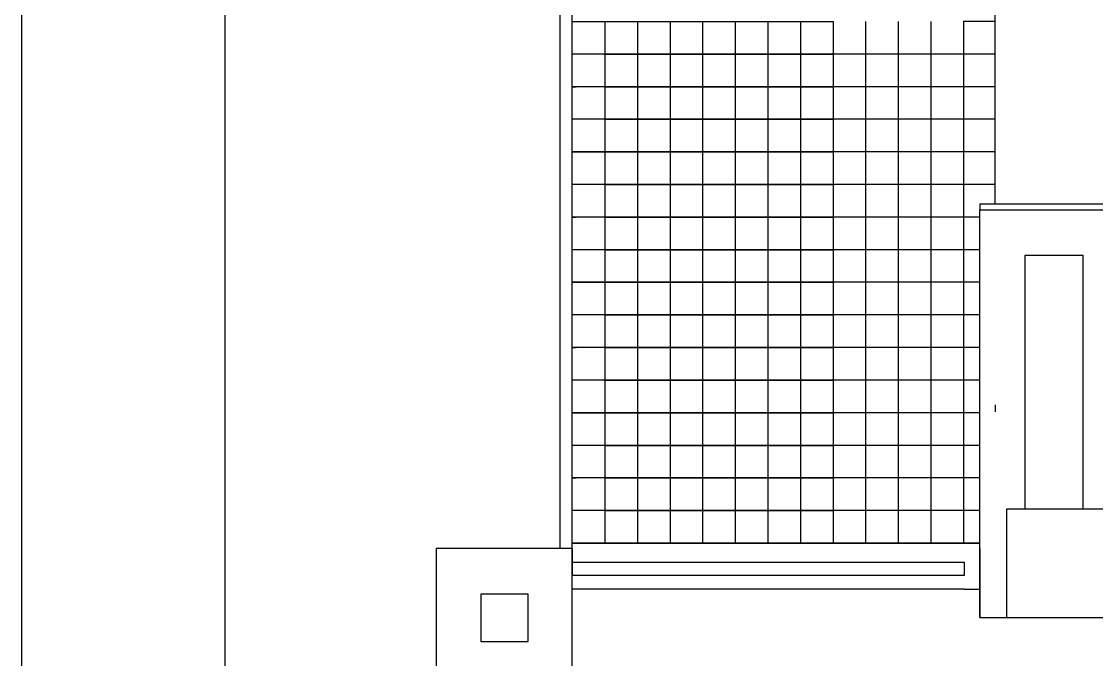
# Model space of a CAD drawing. Header units: millimetres. Extents: x 2377 to 4712, y -254 to 3188.
# Drawn here: x 2377.3 to 2456.8, y 1358.8 to 1405.9 of the extents above; entities that cross this region are included whole.
import ezdxf

# ---------------------------------------------------------------- set-up
doc = ezdxf.new("R2010")
doc.units = ezdxf.units.MM

msp = doc.modelspace()

# ---------------------------------------------------------------- linework, layer by layer
at = {"transparency": 33554687}
for p, q in [((2377.315, 1595.198), (2377.315, 1298.198)), ((2392.365, 1318.198), (2392.365, 1580.198)), ((2418.036, 1366.962), (2418.036, 1533.746)), ((2417.157, 1366.962), (2417.157, 1509.633)), ((2418.036, 1366.962), (2418.036, 1509.633)), ((2449.293, 1439.704), (2449.293, 1392.47)), ((2418.036, 1405.945), (2420.447, 1405.945)), ((2420.447, 1405.945), (2420.447, 1403.534)), ((2420.447, 1405.945), (2422.859, 1405.945)), ((2422.859, 1405.945), (2422.859, 1403.534)), ((2422.859, 1405.945), (2425.27, 1405.945)), ((2425.27, 1405.945), (2425.27, 1403.534)), ((2425.27, 1405.945), (2427.681, 1405.945)), ((2427.681, 1405.945), (2427.681, 1403.534)), ((2427.681, 1405.945), (2430.093, 1405.945)), ((2430.093, 1405.945), (2430.093, 1403.534)), ((2430.093, 1405.945), (2432.504, 1405.945)), ((2432.504, 1405.945), (2432.504, 1403.534)), ((2432.504, 1405.945), (2434.915, 1405.945)), ((2434.915, 1405.945), (2434.915, 1403.534)), ((2434.915, 1405.945), (2437.327, 1405.945)), ((2437.327, 1405.945), (2437.327, 1403.534)), ((2439.738, 1405.945), (2439.738, 1403.534)), ((2442.149, 1405.945), (2442.149, 1403.534)), ((2444.561, 1405.945), (2444.561, 1403.534)), ((2446.972, 1405.945), (2446.972, 1403.534)), ((2449.308, 1405.945), (2446.972, 1405.945)), ((2420.447, 1403.534), (2418.036, 1403.534)), ((2422.859, 1403.534), (2420.447, 1403.534)), ((2420.447, 1403.534), (2420.447, 1401.122)), ((2420.447, 1403.534), (2422.859, 1403.534)), ((2425.27, 1403.534), (2422.859, 1403.534)), ((2422.859, 1403.534), (2422.859, 1401.122)), ((2422.859, 1403.534), (2425.27, 1403.534)), ((2427.681, 1403.534), (2425.27, 1403.534)), ((2425.27, 1403.534), (2425.27, 1401.122)), ((2425.27, 1403.534), (2427.681, 1403.534)), ((2430.093, 1403.534), (2427.681, 1403.534)), ((2427.681, 1403.534), (2427.681, 1401.122)), ((2427.681, 1403.534), (2430.093, 1403.534)), ((2432.504, 1403.534), (2430.093, 1403.534)), ((2430.093, 1403.534), (2430.093, 1401.122)), ((2430.093, 1403.534), (2432.504, 1403.534)), ((2434.915, 1403.534), (2432.504, 1403.534)), ((2432.504, 1403.534), (2432.504, 1401.122)), ((2432.504, 1403.534), (2434.915, 1403.534)), ((2437.327, 1403.534), (2434.915, 1403.534)), ((2434.915, 1403.534), (2434.915, 1401.122)), ((2434.915, 1403.534), (2437.327, 1403.534)), ((2439.738, 1403.534), (2437.327, 1403.534)), ((2437.327, 1403.534), (2437.327, 1401.122)), ((2442.149, 1403.534), (2439.738, 1403.534)), ((2439.738, 1403.534), (2439.738, 1401.122)), ((2444.561, 1403.534), (2442.149, 1403.534)), ((2442.149, 1403.534), (2442.149, 1401.122)), ((2446.972, 1403.534), (2444.561, 1403.534)), ((2444.561, 1403.534), (2444.561, 1401.122)), ((2446.972, 1403.534), (2446.972, 1401.122)), ((2449.308, 1403.534), (2446.972, 1403.534)), ((2418.036, 1401.122), (2418.343, 1401.122)), ((2420.447, 1401.122), (2418.036, 1401.122)), ((2422.859, 1401.122), (2420.447, 1401.122)), ((2420.447, 1401.122), (2420.447, 1398.711)), ((2420.447, 1401.122), (2422.859, 1401.122)), ((2425.27, 1401.122), (2422.859, 1401.122)), ((2422.859, 1401.122), (2422.859, 1398.711)), ((2422.859, 1401.122), (2425.27, 1401.122)), ((2427.681, 1401.122), (2425.27, 1401.122)), ((2425.27, 1401.122), (2425.27, 1398.711)), ((2425.27, 1401.122), (2427.681, 1401.122)), ((2430.093, 1401.122), (2427.681, 1401.122)), ((2427.681, 1401.122), (2427.681, 1398.711)), ((2427.681, 1401.122), (2430.093, 1401.122)), ((2432.504, 1401.122), (2430.093, 1401.122)), ((2430.093, 1401.122), (2430.093, 1398.711)), ((2430.093, 1401.122), (2432.504, 1401.122)), ((2434.915, 1401.122), (2432.504, 1401.122)), ((2432.504, 1401.122), (2432.504, 1398.711)), ((2432.504, 1401.122), (2434.915, 1401.122)), ((2437.327, 1401.122), (2434.915, 1401.122)), ((2434.915, 1401.122), (2434.915, 1398.711)), ((2434.915, 1401.122), (2437.327, 1401.122)), ((2439.738, 1401.122), (2437.327, 1401.122)), ((2437.327, 1401.122), (2437.327, 1398.711)), ((2442.149, 1401.122), (2439.738, 1401.122)), ((2439.738, 1401.122), (2439.738, 1398.711)), ((2444.561, 1401.122), (2442.149, 1401.122)), ((2442.149, 1401.122), (2442.149, 1398.711)), ((2446.972, 1401.122), (2444.561, 1401.122)), ((2444.561, 1401.122), (2444.561, 1398.711)), ((2446.972, 1401.122), (2446.972, 1398.711)), ((2449.308, 1401.122), (2446.972, 1401.122)), ((2420.447, 1398.711), (2418.036, 1398.711)), ((2422.859, 1398.711), (2420.447, 1398.711)), ((2420.447, 1398.711), (2420.447, 1396.3)), ((2420.447, 1398.711), (2422.859, 1398.711)), ((2425.27, 1398.711), (2422.859, 1398.711)), ((2422.859, 1398.711), (2422.859, 1396.3)), ((2422.859, 1398.711), (2425.27, 1398.711)), ((2427.681, 1398.711), (2425.27, 1398.711)), ((2425.27, 1398.711), (2425.27, 1396.3)), ((2425.27, 1398.711), (2427.681, 1398.711)), ((2430.093, 1398.711), (2427.681, 1398.711)), ((2427.681, 1398.711), (2427.681, 1396.3)), ((2427.681, 1398.711), (2430.093, 1398.711)), ((2432.504, 1398.711), (2430.093, 1398.711)), ((2430.093, 1398.711), (2430.093, 1396.3)), ((2430.093, 1398.711), (2432.504, 1398.711)), ((2434.915, 1398.711), (2432.504, 1398.711)), ((2432.504, 1398.711), (2432.504, 1396.3)), ((2432.504, 1398.711), (2434.915, 1398.711)), ((2437.327, 1398.711), (2434.915, 1398.711)), ((2434.915, 1398.711), (2434.915, 1396.3)), ((2434.915, 1398.711), (2437.327, 1398.711)), ((2439.738, 1398.711), (2437.327, 1398.711)), ((2437.327, 1398.711), (2437.327, 1396.3)), ((2442.149, 1398.711), (2439.738, 1398.711)), ((2439.738, 1398.711), (2439.738, 1396.3)), ((2444.561, 1398.711), (2442.149, 1398.711)), ((2442.149, 1398.711), (2442.149, 1396.3)), ((2446.972, 1398.711), (2444.561, 1398.711)), ((2444.561, 1398.711), (2444.561, 1396.3)), ((2446.972, 1398.711), (2446.972, 1396.3)), ((2449.308, 1398.711), (2446.972, 1398.711)), ((2420.447, 1396.3), (2418.036, 1396.3)), ((2418.036, 1396.3), (2420.447, 1396.3)), ((2422.859, 1396.3), (2420.447, 1396.3)), ((2420.447, 1396.3), (2420.447, 1393.888)), ((2420.447, 1396.3), (2422.859, 1396.3)), ((2425.27, 1396.3), (2422.859, 1396.3)), ((2422.859, 1396.3), (2422.859, 1393.888)), ((2422.859, 1396.3), (2425.27, 1396.3)), ((2427.681, 1396.3), (2425.27, 1396.3)), ((2425.27, 1396.3), (2425.27, 1393.888)), ((2425.27, 1396.3), (2427.681, 1396.3)), ((2430.093, 1396.3), (2427.681, 1396.3)), ((2427.681, 1396.3), (2427.681, 1393.888)), ((2427.681, 1396.3), (2430.093, 1396.3)), ((2432.504, 1396.3), (2430.093, 1396.3)), ((2430.093, 1396.3), (2430.093, 1393.888)), ((2430.093, 1396.3), (2432.504, 1396.3)), ((2434.915, 1396.3), (2432.504, 1396.3)), ((2432.504, 1396.3), (2432.504, 1393.888)), ((2432.504, 1396.3), (2434.915, 1396.3)), ((2437.327, 1396.3), (2434.915, 1396.3)), ((2434.915, 1396.3), (2434.915, 1393.888)), ((2434.915, 1396.3), (2437.327, 1396.3)), ((2439.738, 1396.3), (2437.327, 1396.3)), ((2437.327, 1396.3), (2437.327, 1393.888)), ((2442.149, 1396.3), (2439.738, 1396.3)), ((2439.738, 1396.3), (2439.738, 1393.888)), ((2444.561, 1396.3), (2442.149, 1396.3)), ((2442.149, 1396.3), (2442.149, 1393.888)), ((2446.972, 1396.3), (2444.561, 1396.3)), ((2444.561, 1396.3), (2444.561, 1393.888)), ((2446.972, 1396.3), (2446.972, 1393.888)), ((2449.308, 1396.3), (2446.972, 1396.3)), ((2420.447, 1393.888), (2418.036, 1393.888)), ((2422.859, 1393.888), (2420.447, 1393.888)), ((2420.447, 1393.888), (2420.447, 1391.477)), ((2420.447, 1393.888), (2422.859, 1393.888)), ((2425.27, 1393.888), (2422.859, 1393.888)), ((2422.859, 1393.888), (2422.859, 1391.477)), ((2422.859, 1393.888), (2425.27, 1393.888)), ((2427.681, 1393.888), (2425.27, 1393.888)), ((2425.27, 1393.888), (2425.27, 1391.477)), ((2425.27, 1393.888), (2427.681, 1393.888)), ((2430.093, 1393.888), (2427.681, 1393.888)), ((2427.681, 1393.888), (2427.681, 1391.477)), ((2427.681, 1393.888), (2430.093, 1393.888)), ((2432.504, 1393.888), (2430.093, 1393.888)), ((2430.093, 1393.888), (2430.093, 1391.477)), ((2430.093, 1393.888), (2432.504, 1393.888)), ((2434.915, 1393.888), (2432.504, 1393.888)), ((2432.504, 1393.888), (2432.504, 1391.477)), ((2432.504, 1393.888), (2434.915, 1393.888)), ((2437.327, 1393.888), (2434.915, 1393.888)), ((2434.915, 1393.888), (2434.915, 1391.477)), ((2434.915, 1393.888), (2437.327, 1393.888)), ((2439.738, 1393.888), (2437.327, 1393.888)), ((2437.327, 1393.888), (2437.327, 1391.477)), ((2442.149, 1393.888), (2439.738, 1393.888)), ((2439.738, 1393.888), (2439.738, 1391.477)), ((2444.561, 1393.888), (2442.149, 1393.888)), ((2442.149, 1393.888), (2442.149, 1391.477)), ((2446.972, 1393.888), (2444.561, 1393.888)), ((2444.561, 1393.888), (2444.561, 1391.477)), ((2446.972, 1393.888), (2446.972, 1391.477)), ((2449.308, 1393.888), (2446.972, 1393.888)), ((2448.178, 1392.47), (2457.331, 1392.47)), ((2448.178, 1392.47), (2448.178, 1392.016)), ((2448.178, 1361.874), (2448.178, 1392.016)), ((2448.178, 1392.016), (2458.225, 1392.016)), ((2448.178, 1392.016), (2458.229, 1392.016)), ((2418.036, 1391.477), (2418.343, 1391.477)), ((2420.447, 1391.477), (2418.036, 1391.477)), ((2422.859, 1391.477), (2420.447, 1391.477)), ((2420.447, 1391.477), (2420.447, 1389.066)), ((2420.447, 1391.477), (2422.859, 1391.477)), ((2425.27, 1391.477), (2422.859, 1391.477)), ((2422.859, 1391.477), (2422.859, 1389.066)), ((2422.859, 1391.477), (2425.27, 1391.477)), ((2427.681, 1391.477), (2425.27, 1391.477)), ((2425.27, 1391.477), (2425.27, 1389.066)), ((2425.27, 1391.477), (2427.681, 1391.477)), ((2430.093, 1391.477), (2427.681, 1391.477)), ((2427.681, 1391.477), (2427.681, 1389.066)), ((2427.681, 1391.477), (2430.093, 1391.477)), ((2432.504, 1391.477), (2430.093, 1391.477)), ((2430.093, 1391.477), (2430.093, 1389.066)), ((2430.093, 1391.477), (2432.504, 1391.477)), ((2434.915, 1391.477), (2432.504, 1391.477)), ((2432.504, 1391.477), (2432.504, 1389.066)), ((2432.504, 1391.477), (2434.915, 1391.477)), ((2437.327, 1391.477), (2434.915, 1391.477)), ((2434.915, 1391.477), (2434.915, 1389.066)), ((2434.915, 1391.477), (2437.327, 1391.477)), ((2439.738, 1391.477), (2437.327, 1391.477)), ((2437.327, 1391.477), (2437.327, 1389.066)), ((2442.149, 1391.477), (2439.738, 1391.477)), ((2439.738, 1391.477), (2439.738, 1389.066)), ((2444.561, 1391.477), (2442.149, 1391.477)), ((2442.149, 1391.477), (2442.149, 1389.066)), ((2446.972, 1391.477), (2444.561, 1391.477)), ((2444.561, 1391.477), (2444.561, 1389.066)), ((2448.178, 1391.477), (2446.972, 1391.477)), ((2446.972, 1391.477), (2446.972, 1389.066)), ((2420.447, 1389.066), (2418.036, 1389.066)), ((2422.859, 1389.066), (2420.447, 1389.066)), ((2420.447, 1389.066), (2420.447, 1386.654)), ((2420.447, 1389.066), (2422.859, 1389.066)), ((2425.27, 1389.066), (2422.859, 1389.066)), ((2422.859, 1389.066), (2422.859, 1386.654)), ((2422.859, 1389.066), (2425.27, 1389.066)), ((2427.681, 1389.066), (2425.27, 1389.066)), ((2425.27, 1389.066), (2425.27, 1386.654)), ((2425.27, 1389.066), (2427.681, 1389.066)), ((2430.093, 1389.066), (2427.681, 1389.066)), ((2427.681, 1389.066), (2427.681, 1386.654)), ((2427.681, 1389.066), (2430.093, 1389.066)), ((2432.504, 1389.066), (2430.093, 1389.066)), ((2430.093, 1389.066), (2430.093, 1386.654)), ((2430.093, 1389.066), (2432.504, 1389.066)), ((2434.915, 1389.066), (2432.504, 1389.066)), ((2432.504, 1389.066), (2432.504, 1386.654)), ((2432.504, 1389.066), (2434.915, 1389.066)), ((2437.327, 1389.066), (2434.915, 1389.066)), ((2434.915, 1389.066), (2434.915, 1386.654)), ((2434.915, 1389.066), (2437.327, 1389.066)), ((2439.738, 1389.066), (2437.327, 1389.066)), ((2437.327, 1389.066), (2437.327, 1386.654)), ((2442.149, 1389.066), (2439.738, 1389.066)), ((2439.738, 1389.066), (2439.738, 1386.654)), ((2444.561, 1389.066), (2442.149, 1389.066)), ((2442.149, 1389.066), (2442.149, 1386.654)), ((2446.972, 1389.066), (2444.561, 1389.066)), ((2444.561, 1389.066), (2444.561, 1386.654)), ((2448.178, 1389.066), (2446.972, 1389.066)), ((2446.972, 1389.066), (2446.972, 1386.654)), ((2455.81, 1388.628), (2451.501, 1388.628)), ((2451.501, 1388.628), (2451.501, 1369.912)), ((2455.81, 1369.912), (2455.81, 1388.628)), ((2420.447, 1386.654), (2418.036, 1386.654)), ((2418.036, 1386.654), (2420.447, 1386.654)), ((2422.859, 1386.654), (2420.447, 1386.654)), ((2420.447, 1386.654), (2420.447, 1384.243)), ((2420.447, 1386.654), (2422.859, 1386.654)), ((2425.27, 1386.654), (2422.859, 1386.654)), ((2422.859, 1386.654), (2422.859, 1384.243)), ((2422.859, 1386.654), (2425.27, 1386.654)), ((2427.681, 1386.654), (2425.27, 1386.654)), ((2425.27, 1386.654), (2425.27, 1384.243)), ((2425.27, 1386.654), (2427.681, 1386.654)), ((2430.093, 1386.654), (2427.681, 1386.654)), ((2427.681, 1386.654), (2427.681, 1384.243)), ((2427.681, 1386.654), (2430.093, 1386.654)), ((2432.504, 1386.654), (2430.093, 1386.654)), ((2430.093, 1386.654), (2430.093, 1384.243)), ((2430.093, 1386.654), (2432.504, 1386.654)), ((2434.915, 1386.654), (2432.504, 1386.654)), ((2432.504, 1386.654), (2432.504, 1384.243)), ((2432.504, 1386.654), (2434.915, 1386.654)), ((2437.327, 1386.654), (2434.915, 1386.654)), ((2434.915, 1386.654), (2434.915, 1384.243)), ((2434.915, 1386.654), (2437.327, 1386.654)), ((2439.738, 1386.654), (2437.327, 1386.654)), ((2437.327, 1386.654), (2437.327, 1384.243)), ((2442.149, 1386.654), (2439.738, 1386.654)), ((2439.738, 1386.654), (2439.738, 1384.243)), ((2444.561, 1386.654), (2442.149, 1386.654)), ((2442.149, 1386.654), (2442.149, 1384.243)), ((2446.972, 1386.654), (2444.561, 1386.654)), ((2444.561, 1386.654), (2444.561, 1384.243)), ((2448.178, 1386.654), (2446.972, 1386.654)), ((2446.972, 1386.654), (2446.972, 1384.243)), ((2420.447, 1384.243), (2418.036, 1384.243)), ((2422.859, 1384.243), (2420.447, 1384.243)), ((2420.447, 1384.243), (2420.447, 1381.832)), ((2420.447, 1384.243), (2422.859, 1384.243)), ((2425.27, 1384.243), (2422.859, 1384.243)), ((2422.859, 1384.243), (2422.859, 1381.832)), ((2422.859, 1384.243), (2425.27, 1384.243)), ((2427.681, 1384.243), (2425.27, 1384.243)), ((2425.27, 1384.243), (2425.27, 1381.832)), ((2425.27, 1384.243), (2427.681, 1384.243)), ((2430.093, 1384.243), (2427.681, 1384.243)), ((2427.681, 1384.243), (2427.681, 1381.832)), ((2427.681, 1384.243), (2430.093, 1384.243)), ((2432.504, 1384.243), (2430.093, 1384.243)), ((2430.093, 1384.243), (2430.093, 1381.832)), ((2430.093, 1384.243), (2432.504, 1384.243)), ((2434.915, 1384.243), (2432.504, 1384.243)), ((2432.504, 1384.243), (2432.504, 1381.832)), ((2432.504, 1384.243), (2434.915, 1384.243)), ((2437.327, 1384.243), (2434.915, 1384.243)), ((2434.915, 1384.243), (2434.915, 1381.832)), ((2434.915, 1384.243), (2437.327, 1384.243)), ((2439.738, 1384.243), (2437.327, 1384.243)), ((2437.327, 1384.243), (2437.327, 1381.832)), ((2442.149, 1384.243), (2439.738, 1384.243)), ((2439.738, 1384.243), (2439.738, 1381.832)), ((2444.561, 1384.243), (2442.149, 1384.243)), ((2442.149, 1384.243), (2442.149, 1381.832)), ((2446.972, 1384.243), (2444.561, 1384.243)), ((2444.561, 1384.243), (2444.561, 1381.832)), ((2448.178, 1384.243), (2446.972, 1384.243)), ((2446.972, 1384.243), (2446.972, 1381.832)), ((2418.036, 1381.832), (2418.343, 1381.832)), ((2420.447, 1381.832), (2418.036, 1381.832)), ((2422.859, 1381.832), (2420.447, 1381.832)), ((2420.447, 1381.832), (2420.447, 1379.42)), ((2420.447, 1381.832), (2422.859, 1381.832)), ((2425.27, 1381.832), (2422.859, 1381.832)), ((2422.859, 1381.832), (2422.859, 1379.42)), ((2422.859, 1381.832), (2425.27, 1381.832)), ((2427.681, 1381.832), (2425.27, 1381.832)), ((2425.27, 1381.832), (2425.27, 1379.42)), ((2425.27, 1381.832), (2427.681, 1381.832)), ((2430.093, 1381.832), (2427.681, 1381.832)), ((2427.681, 1381.832), (2427.681, 1379.42)), ((2427.681, 1381.832), (2430.093, 1381.832)), ((2432.504, 1381.832), (2430.093, 1381.832)), ((2430.093, 1381.832), (2430.093, 1379.42)), ((2430.093, 1381.832), (2432.504, 1381.832)), ((2434.915, 1381.832), (2432.504, 1381.832)), ((2432.504, 1381.832), (2432.504, 1379.42)), ((2432.504, 1381.832), (2434.915, 1381.832)), ((2437.327, 1381.832), (2434.915, 1381.832)), ((2434.915, 1381.832), (2434.915, 1379.42)), ((2434.915, 1381.832), (2437.327, 1381.832)), ((2439.738, 1381.832), (2437.327, 1381.832)), ((2437.327, 1381.832), (2437.327, 1379.42)), ((2442.149, 1381.832), (2439.738, 1381.832)), ((2439.738, 1381.832), (2439.738, 1379.42)), ((2444.561, 1381.832), (2442.149, 1381.832)), ((2442.149, 1381.832), (2442.149, 1379.42)), ((2446.972, 1381.832), (2444.561, 1381.832)), ((2444.561, 1381.832), (2444.561, 1379.42)), ((2448.178, 1381.832), (2446.972, 1381.832)), ((2446.972, 1381.832), (2446.972, 1379.42)), ((2420.447, 1379.42), (2418.036, 1379.42)), ((2422.859, 1379.42), (2420.447, 1379.42)), ((2420.447, 1379.42), (2420.447, 1377.009)), ((2420.447, 1379.42), (2422.859, 1379.42)), ((2425.27, 1379.42), (2422.859, 1379.42)), ((2422.859, 1379.42), (2422.859, 1377.009)), ((2422.859, 1379.42), (2425.27, 1379.42)), ((2427.681, 1379.42), (2425.27, 1379.42)), ((2425.27, 1379.42), (2425.27, 1377.009)), ((2425.27, 1379.42), (2427.681, 1379.42)), ((2430.093, 1379.42), (2427.681, 1379.42)), ((2427.681, 1379.42), (2427.681, 1377.009)), ((2427.681, 1379.42), (2430.093, 1379.42)), ((2432.504, 1379.42), (2430.093, 1379.42)), ((2430.093, 1379.42), (2430.093, 1377.009)), ((2430.093, 1379.42), (2432.504, 1379.42)), ((2434.915, 1379.42), (2432.504, 1379.42)), ((2432.504, 1379.42), (2432.504, 1377.009)), ((2432.504, 1379.42), (2434.915, 1379.42)), ((2437.327, 1379.42), (2434.915, 1379.42)), ((2434.915, 1379.42), (2434.915, 1377.009)), ((2434.915, 1379.42), (2437.327, 1379.42)), ((2439.738, 1379.42), (2437.327, 1379.42)), ((2437.327, 1379.42), (2437.327, 1377.009)), ((2442.149, 1379.42), (2439.738, 1379.42)), ((2439.738, 1379.42), (2439.738, 1377.009)), ((2444.561, 1379.42), (2442.149, 1379.42)), ((2442.149, 1379.42), (2442.149, 1377.009)), ((2446.972, 1379.42), (2444.561, 1379.42)), ((2444.561, 1379.42), (2444.561, 1377.009)), ((2448.178, 1379.42), (2446.972, 1379.42)), ((2446.972, 1379.42), (2446.972, 1377.009)), ((2420.447, 1377.009), (2418.036, 1377.009)), ((2418.036, 1377.009), (2420.447, 1377.009)), ((2422.859, 1377.009), (2420.447, 1377.009)), ((2420.447, 1377.009), (2420.447, 1374.598)), ((2420.447, 1377.009), (2422.859, 1377.009)), ((2425.27, 1377.009), (2422.859, 1377.009)), ((2422.859, 1377.009), (2422.859, 1374.598)), ((2422.859, 1377.009), (2425.27, 1377.009)), ((2427.681, 1377.009), (2425.27, 1377.009)), ((2425.27, 1377.009), (2425.27, 1374.598)), ((2425.27, 1377.009), (2427.681, 1377.009)), ((2430.093, 1377.009), (2427.681, 1377.009)), ((2427.681, 1377.009), (2427.681, 1374.598)), ((2427.681, 1377.009), (2430.093, 1377.009)), ((2432.504, 1377.009), (2430.093, 1377.009)), ((2430.093, 1377.009), (2430.093, 1374.598)), ((2430.093, 1377.009), (2432.504, 1377.009)), ((2434.915, 1377.009), (2432.504, 1377.009)), ((2432.504, 1377.009), (2432.504, 1374.598)), ((2432.504, 1377.009), (2434.915, 1377.009)), ((2437.327, 1377.009), (2434.915, 1377.009)), ((2434.915, 1377.009), (2434.915, 1374.598)), ((2434.915, 1377.009), (2437.327, 1377.009)), ((2439.738, 1377.009), (2437.327, 1377.009)), ((2437.327, 1377.009), (2437.327, 1374.598)), ((2442.149, 1377.009), (2439.738, 1377.009)), ((2439.738, 1377.009), (2439.738, 1374.598)), ((2444.561, 1377.009), (2442.149, 1377.009)), ((2442.149, 1377.009), (2442.149, 1374.598)), ((2446.972, 1377.009), (2444.561, 1377.009)), ((2444.561, 1377.009), (2444.561, 1374.598)), ((2448.178, 1377.009), (2446.972, 1377.009)), ((2446.972, 1377.009), (2446.972, 1374.598)), ((2449.308, 1377.59), (2449.308, 1377.071)), ((2420.447, 1374.598), (2418.036, 1374.598)), ((2422.859, 1374.598), (2420.447, 1374.598)), ((2420.447, 1374.598), (2420.447, 1372.186)), ((2420.447, 1374.598), (2422.859, 1374.598)), ((2425.27, 1374.598), (2422.859, 1374.598)), ((2422.859, 1374.598), (2422.859, 1372.186)), ((2422.859, 1374.598), (2425.27, 1374.598)), ((2427.681, 1374.598), (2425.27, 1374.598)), ((2425.27, 1374.598), (2425.27, 1372.186)), ((2425.27, 1374.598), (2427.681, 1374.598)), ((2430.093, 1374.598), (2427.681, 1374.598)), ((2427.681, 1374.598), (2427.681, 1372.186)), ((2427.681, 1374.598), (2430.093, 1374.598)), ((2432.504, 1374.598), (2430.093, 1374.598)), ((2430.093, 1374.598), (2430.093, 1372.186)), ((2430.093, 1374.598), (2432.504, 1374.598)), ((2434.915, 1374.598), (2432.504, 1374.598)), ((2432.504, 1374.598), (2432.504, 1372.186)), ((2432.504, 1374.598), (2434.915, 1374.598)), ((2437.327, 1374.598), (2434.915, 1374.598)), ((2434.915, 1374.598), (2434.915, 1372.186)), ((2434.915, 1374.598), (2437.327, 1374.598)), ((2439.738, 1374.598), (2437.327, 1374.598)), ((2437.327, 1374.598), (2437.327, 1372.186)), ((2442.149, 1374.598), (2439.738, 1374.598)), ((2439.738, 1374.598), (2439.738, 1372.186)), ((2444.561, 1374.598), (2442.149, 1374.598)), ((2442.149, 1374.598), (2442.149, 1372.186)), ((2446.972, 1374.598), (2444.561, 1374.598)), ((2444.561, 1374.598), (2444.561, 1372.186)), ((2448.178, 1374.598), (2446.972, 1374.598)), ((2446.972, 1374.598), (2446.972, 1372.186)), ((2418.036, 1372.186), (2418.343, 1372.186)), ((2420.447, 1372.186), (2418.036, 1372.186)), ((2422.859, 1372.186), (2420.447, 1372.186)), ((2420.447, 1372.186), (2420.447, 1369.775)), ((2420.447, 1372.186), (2422.859, 1372.186)), ((2425.27, 1372.186), (2422.859, 1372.186)), ((2422.859, 1372.186), (2422.859, 1369.775)), ((2422.859, 1372.186), (2425.27, 1372.186)), ((2427.681, 1372.186), (2425.27, 1372.186)), ((2425.27, 1372.186), (2425.27, 1369.775)), ((2425.27, 1372.186), (2427.681, 1372.186)), ((2430.093, 1372.186), (2427.681, 1372.186)), ((2427.681, 1372.186), (2427.681, 1369.775)), ((2427.681, 1372.186), (2430.093, 1372.186)), ((2432.504, 1372.186), (2430.093, 1372.186)), ((2430.093, 1372.186), (2430.093, 1369.775)), ((2430.093, 1372.186), (2432.504, 1372.186)), ((2434.915, 1372.186), (2432.504, 1372.186)), ((2432.504, 1372.186), (2432.504, 1369.775)), ((2432.504, 1372.186), (2434.915, 1372.186)), ((2437.327, 1372.186), (2434.915, 1372.186)), ((2434.915, 1372.186), (2434.915, 1369.775)), ((2434.915, 1372.186), (2437.327, 1372.186)), ((2439.738, 1372.186), (2437.327, 1372.186)), ((2437.327, 1372.186), (2437.327, 1369.775)), ((2442.149, 1372.186), (2439.738, 1372.186)), ((2439.738, 1372.186), (2439.738, 1369.775)), ((2444.561, 1372.186), (2442.149, 1372.186)), ((2442.149, 1372.186), (2442.149, 1369.775)), ((2446.972, 1372.186), (2444.561, 1372.186)), ((2444.561, 1372.186), (2444.561, 1369.775)), ((2448.178, 1372.186), (2446.972, 1372.186)), ((2446.972, 1372.186), (2446.972, 1369.775)), ((2420.447, 1369.775), (2418.036, 1369.775)), ((2422.859, 1369.775), (2420.447, 1369.775)), ((2420.447, 1369.775), (2420.447, 1367.364)), ((2420.447, 1369.775), (2422.859, 1369.775)), ((2425.27, 1369.775), (2422.859, 1369.775)), ((2422.859, 1369.775), (2422.859, 1367.364)), ((2422.859, 1369.775), (2425.27, 1369.775)), ((2427.681, 1369.775), (2425.27, 1369.775)), ((2425.27, 1369.775), (2425.27, 1367.364)), ((2425.27, 1369.775), (2427.681, 1369.775)), ((2430.093, 1369.775), (2427.681, 1369.775)), ((2427.681, 1369.775), (2427.681, 1367.364)), ((2427.681, 1369.775), (2430.093, 1369.775)), ((2432.504, 1369.775), (2430.093, 1369.775)), ((2430.093, 1369.775), (2430.093, 1367.364)), ((2430.093, 1369.775), (2432.504, 1369.775)), ((2434.915, 1369.775), (2432.504, 1369.775)), ((2432.504, 1369.775), (2432.504, 1367.364)), ((2432.504, 1369.775), (2434.915, 1369.775)), ((2437.327, 1369.775), (2434.915, 1369.775)), ((2434.915, 1369.775), (2434.915, 1367.364)), ((2434.915, 1369.775), (2437.327, 1369.775)), ((2439.738, 1369.775), (2437.327, 1369.775)), ((2437.327, 1369.775), (2437.327, 1367.364)), ((2442.149, 1369.775), (2439.738, 1369.775)), ((2439.738, 1369.775), (2439.738, 1367.364)), ((2444.561, 1369.775), (2442.149, 1369.775)), ((2442.149, 1369.775), (2442.149, 1367.364)), ((2446.972, 1369.775), (2444.561, 1369.775)), ((2444.561, 1369.775), (2444.561, 1367.364)), ((2448.178, 1369.775), (2446.972, 1369.775)), ((2446.972, 1369.775), (2446.972, 1367.364)), ((2450.187, 1361.874), (2450.187, 1369.912)), ((2450.187, 1369.912), (2460.234, 1369.912)), ((2418.036, 1367.364), (2448.178, 1367.364)), ((2420.447, 1367.364), (2418.036, 1367.364)), ((2422.859, 1367.364), (2420.447, 1367.364)), ((2425.27, 1367.364), (2422.859, 1367.364)), ((2427.681, 1367.364), (2425.27, 1367.364)), ((2430.093, 1367.364), (2427.681, 1367.364)), ((2432.504, 1367.364), (2430.093, 1367.364)), ((2434.915, 1367.364), (2432.504, 1367.364)), ((2437.327, 1367.364), (2434.915, 1367.364)), ((2439.738, 1367.364), (2437.327, 1367.364)), ((2442.149, 1367.364), (2439.738, 1367.364)), ((2444.561, 1367.364), (2442.149, 1367.364)), ((2446.972, 1367.364), (2444.561, 1367.364)), ((2448.178, 1367.364), (2446.972, 1367.364)), ((2407.989, 1366.962), (2407.989, 1356.915)), ((2418.036, 1366.962), (2407.989, 1366.962)), ((2418.036, 1366.962), (2416.428, 1366.962)), ((2418.036, 1356.915), (2418.036, 1366.962)), ((2418.036, 1366.962), (2418.036, 1364.953)), ((2448.178, 1366.962), (2448.178, 1363.969)), ((2418.036, 1365.947), (2447.017, 1365.947)), ((2447.017, 1365.947), (2447.017, 1364.974)), ((2447.017, 1364.974), (2418.036, 1364.974)), ((2411.286, 1363.583), (2411.286, 1360.094)), ((2414.775, 1363.583), (2411.286, 1363.583)), ((2414.775, 1360.094), (2414.775, 1363.583)), ((2447.017, 1363.969), (2418.036, 1363.969)), ((2447.017, 1363.969), (2448.178, 1363.969)), ((2448.178, 1363.969), (2448.178, 1361.874)), ((2448.178, 1361.874), (2450.187, 1361.874)), ((2450.187, 1361.874), (2460.234, 1361.874)), ((2411.286, 1360.094), (2414.775, 1360.094))]:
    msp.add_line(p, q, dxfattribs=at)

doc.saveas('drawing.dxf')
